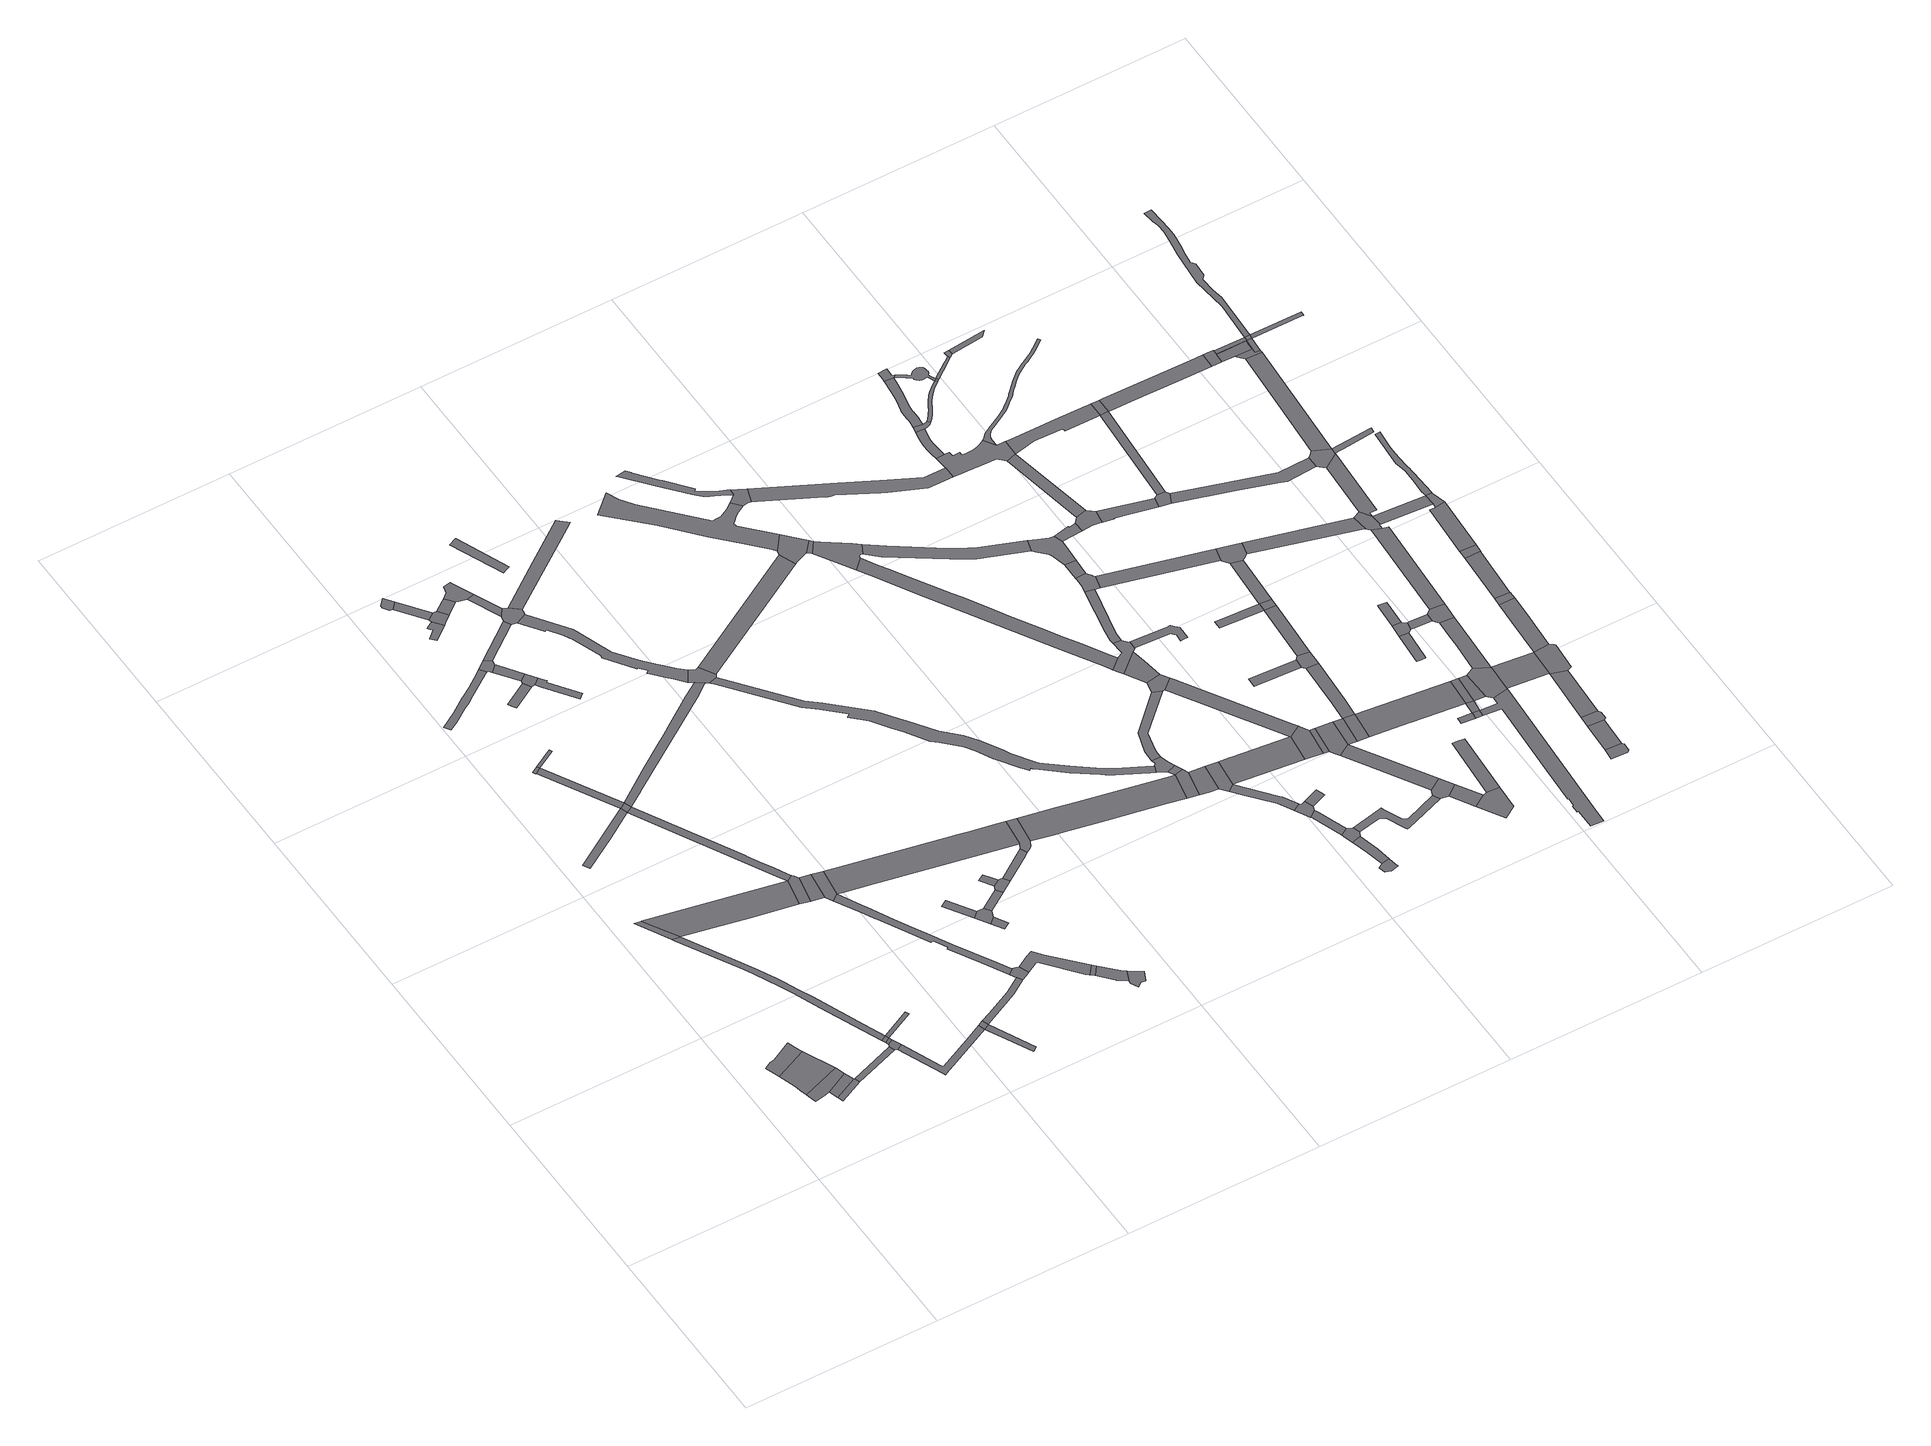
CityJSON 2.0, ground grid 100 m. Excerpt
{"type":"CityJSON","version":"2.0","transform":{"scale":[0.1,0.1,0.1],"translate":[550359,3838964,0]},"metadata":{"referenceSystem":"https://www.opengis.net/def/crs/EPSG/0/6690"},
"CityObjects":{
"road1":{"type":"Road","geometry":[{"type":"MultiSurface","lod":"1","boundaries":[[[0,1,2,3,4,5,6,7]]]}]},
"road2":{"type":"Road","attributes":{"RoadStructureAttribute.sectionType":"1"},"geometry":[{"type":"MultiSurface","lod":"1","boundaries":[[[8,9,10,11,12,13,14]]]}]},
"road3":{"type":"Road","geometry":[{"type":"MultiSurface","lod":"1","boundaries":[[[7,6,15,16,17,9,8]]]}]},
"road4":{"type":"Road","attributes":{"RoadStructureAttribute.sectionType":"1"},"geometry":[{"type":"MultiSurface","lod":"1","boundaries":[[[14,13,18,19]]]}]},
"road5":{"type":"Road","geometry":[{"type":"MultiSurface","lod":"1","boundaries":[[[19,18,20,21,22]]]}]},
"road6":{"type":"Road","geometry":[{"type":"MultiSurface","lod":"1","boundaries":[[[23,24,25,26]]]}]},
"road7":{"type":"Road","attributes":{"RoadStructureAttribute.sectionType":"1"},"geometry":[{"type":"MultiSurface","lod":"1","boundaries":[[[27,22,21,28]]]}]},
"road8":{"type":"Road","attributes":{"RoadStructureAttribute.sectionType":"1"},"geometry":[{"type":"MultiSurface","lod":"1","boundaries":[[[24,29,30,31,32,33,34,35,36,37,38,39,40,41,42,43,44,45,46,47,25]]]}]},
"road9":{"type":"Road","geometry":[{"type":"MultiSurface","lod":"1","boundaries":[[[38,37,48,49]]]}]},
"road10":{"type":"Road","geometry":[{"type":"MultiSurface","lod":"1","boundaries":[[[50,51,52,53,27,28,54,55,56]]]}]},
"road11":{"type":"Road","attributes":{"RoadStructureAttribute.sectionType":"1"},"geometry":[{"type":"MultiSurface","lod":"1","boundaries":[[[49,48,51,50]]]}]},
"road12":{"type":"Road","attributes":{"RoadStructureAttribute.sectionType":"1"},"geometry":[{"type":"MultiSurface","lod":"1","boundaries":[[[57,58,59,60,61,62]]]}]},
"road13":{"type":"Road","attributes":{"RoadStructureAttribute.sectionType":"1"},"geometry":[{"type":"MultiSurface","lod":"1","boundaries":[[[63,64,26,25,65,66,67,68,69,70]]]}]},
"road14":{"type":"Road","geometry":[{"type":"MultiSurface","lod":"1","boundaries":[[[71,72,73,38,49]]]}]},
"road15":{"type":"Road","attributes":{"RoadStructureAttribute.sectionType":"1"},"geometry":[{"type":"MultiSurface","lod":"1","boundaries":[[[74,75,76,56,55,77,78,79,80,81,82]]]}]},
"road16":{"type":"Road","geometry":[{"type":"MultiSurface","lod":"1","boundaries":[[[83,84,85,86,87]]]}]},
"road17":{"type":"Road","attributes":{"RoadStructureAttribute.sectionType":"1"},"geometry":[{"type":"MultiSurface","lod":"1","boundaries":[[[87,86,57,88]]]}]},
"road18":{"type":"Road","geometry":[{"type":"MultiSurface","lod":"1","boundaries":[[[89,90,83,87]]]}]},
"road19":{"type":"Road","geometry":[{"type":"MultiSurface","lod":"1","boundaries":[[[88,57,62,91]]]}]},
"road20":{"type":"Road","attributes":{"RoadStructureAttribute.sectionType":"1"},"geometry":[{"type":"MultiSurface","lod":"1","boundaries":[[[92,93,94,95,96,97,98,99,100,101,102,103,104,105,106]]]}]},
"road21":{"type":"Road","geometry":[{"type":"MultiSurface","lod":"1","boundaries":[[[107,82,81,108]]]}]},
"road22":{"type":"Road","attributes":{"RoadStructureAttribute.sectionType":"1"},"geometry":[{"type":"MultiSurface","lod":"1","boundaries":[[[109,110,111,112,113,114,115,91,62,116,70,117]]]}]},
"road23":{"type":"Road","attributes":{"RoadStructureAttribute.sectionType":"1"},"geometry":[{"type":"MultiSurface","lod":"1","boundaries":[[[108,81,118,119,120]]]}]},
"road24":{"type":"Road","geometry":[{"type":"MultiSurface","lod":"1","boundaries":[[[121,117,70,69,122,123]]]}]},
"road25":{"type":"Road","attributes":{"RoadStructureAttribute.sectionType":"1"},"geometry":[{"type":"MultiSurface","lod":"1","boundaries":[[[123,122,124,125]]]}]},
"road26":{"type":"Road","geometry":[{"type":"MultiSurface","lod":"1","boundaries":[[[126,127,128,129,130]]]}]},
"road27":{"type":"Road","attributes":{"RoadStructureAttribute.sectionType":"1"},"geometry":[{"type":"MultiSurface","lod":"1","boundaries":[[[131,132,133,134,135,136]]]}]},
"road28":{"type":"Road","geometry":[{"type":"MultiSurface","lod":"1","boundaries":[[[137,92,106,138,139,140,141,142,143]]]}]},
"road29":{"type":"Road","geometry":[{"type":"MultiSurface","lod":"1","boundaries":[[[144,145,146,147,148,149,150,151,152,153]]]}]},
"road30":{"type":"Road","geometry":[{"type":"MultiSurface","lod":"1","boundaries":[[[125,124,154,155,156,157]]]}]},
"road31":{"type":"Road","attributes":{"RoadStructureAttribute.sectionType":"1"},"geometry":[{"type":"MultiSurface","lod":"1","boundaries":[[[158,159,160,161,107,108,162,163]]]}]},
"road32":{"type":"Road","attributes":{"RoadStructureAttribute.sectionType":"1"},"geometry":[{"type":"MultiSurface","lod":"1","boundaries":[[[136,135,164,165]]]}]},
"road33":{"type":"Road","attributes":{"RoadStructureAttribute.sectionType":"1"},"geometry":[{"type":"MultiSurface","lod":"1","boundaries":[[[166,141,140,167,168]]]}]},
"road34":{"type":"Road","geometry":[{"type":"MultiSurface","lod":"1","boundaries":[[[168,167,126,130,169,170]]]}]},
"road35":{"type":"Road","geometry":[{"type":"MultiSurface","lod":"1","boundaries":[[[165,164,144,153,171,172,173]]]}]},
"road36":{"type":"Road","attributes":{"RoadStructureAttribute.sectionType":"1"},"geometry":[{"type":"MultiSurface","lod":"1","boundaries":[[[174,175,176,177,178,179,180,181,182,156,155,183,184,185,186,187,188,189,190,191,192,193,194]]]}]},
"road37":{"type":"Road","attributes":{"RoadStructureAttribute.sectionType":"1"},"geometry":[{"type":"MultiSurface","lod":"1","boundaries":[[[195,196,197,198,199,200,201,202,203,204,205,170,169]]]}]},
"road38":{"type":"Road","attributes":{"RoadStructureAttribute.sectionType":"1"},"geometry":[{"type":"MultiSurface","lod":"1","boundaries":[[[206,207,208,137,143,209]]]}]},
"road39":{"type":"Road","attributes":{"RoadStructureAttribute.sectionType":"1"},"geometry":[{"type":"MultiSurface","lod":"1","boundaries":[[[210,211,173,172,212]]]}]},
"road40":{"type":"Road","attributes":{"RoadStructureAttribute.sectionType":"1"},"geometry":[{"type":"MultiSurface","lod":"1","boundaries":[[[213,214,215,216,217,218,219,88,91,220,221,222,223,224]]]}]},
"road41":{"type":"Road","geometry":[{"type":"MultiSurface","lod":"1","boundaries":[[[225,226,194,193,227,158,163,228,229,230]]]}]},
"road42":{"type":"Road","geometry":[{"type":"MultiSurface","lod":"1","boundaries":[[[231,232,233,234,235,210,212,236,237,238]]]}]},
"road43":{"type":"Road","attributes":{"RoadStructureAttribute.sectionType":"1"},"geometry":[{"type":"MultiSurface","lod":"1","boundaries":[[[238,237,239,240,241]]]}]},
"road44":{"type":"Road","attributes":{"RoadStructureAttribute.sectionType":"1"},"geometry":[{"type":"MultiSurface","lod":"1","boundaries":[[[242,243,244,245,246]]]}]},
"road45":{"type":"Road","geometry":[{"type":"MultiSurface","lod":"1","boundaries":[[[241,240,206,209,247,248,249,250,251,252,253]]]}]},
"road46":{"type":"Road","attributes":{"RoadStructureAttribute.sectionType":"1"},"geometry":[{"type":"MultiSurface","lod":"1","boundaries":[[[254,255,256,230,229,257,258,259,260,261,262,263]]]}]},
"road47":{"type":"Road","geometry":[{"type":"MultiSurface","lod":"1","boundaries":[[[246,245,264,265,266,267,268]]]}]},
"road48":{"type":"Road","geometry":[{"type":"MultiSurface","lod":"1","boundaries":[[[269,270,271,265,264]]]}]},
"road49":{"type":"Road","attributes":{"RoadStructureAttribute.sectionType":"1"},"geometry":[{"type":"MultiSurface","lod":"1","boundaries":[[[272,273,274,275,276,277,278,157,156,279,280,281,282,283]]]}]},
"road50":{"type":"Road","geometry":[{"type":"MultiSurface","lod":"1","boundaries":[[[263,262,284,285]]]}]},
"road51":{"type":"Road","attributes":{"RoadStructureAttribute.sectionType":"1"},"geometry":[{"type":"MultiSurface","lod":"1","boundaries":[[[286,287,288,289,290,291,292,249,248,293,294,295,296,297,298,299,300,301,302,303,304,305,306,307,308,309,310]]]}]},
"road52":{"type":"Road","attributes":{"RoadStructureAttribute.sectionType":"1"},"geometry":[{"type":"MultiSurface","lod":"1","boundaries":[[[311,268,267,312]]]}]},
"road53":{"type":"Road","attributes":{"RoadStructureAttribute.sectionType":"1"},"geometry":[{"type":"MultiSurface","lod":"1","boundaries":[[[313,285,284,314,315,316,317,318,319]]]}]},
"road54":{"type":"Road","attributes":{"RoadStructureAttribute.sectionType":"1"},"geometry":[{"type":"MultiSurface","lod":"1","boundaries":[[[320,321,322,323,324]]]}]},
"road55":{"type":"Road","geometry":[{"type":"MultiSurface","lod":"1","boundaries":[[[325,326,327,328,329,330,331]]]}]},
"road56":{"type":"Road","geometry":[{"type":"MultiSurface","lod":"1","boundaries":[[[319,318,332,333,334,335,336]]]}]},
"road57":{"type":"Road","geometry":[{"type":"MultiSurface","lod":"1","boundaries":[[[337,331,330,338,311,312,339,340]]]}]},
"road58":{"type":"Road","geometry":[{"type":"MultiSurface","lod":"1","boundaries":[[[341,342,310,309,343,213,224,344,345,346,347]]]}]},
"road59":{"type":"Road","attributes":{"RoadStructureAttribute.sectionType":"1"},"geometry":[{"type":"MultiSurface","lod":"1","boundaries":[[[348,349,253,252,350,351]]]}]},
"road60":{"type":"Road","attributes":{"RoadStructureAttribute.sectionType":"1"},"geometry":[{"type":"MultiSurface","lod":"1","boundaries":[[[352,353,340,339,354,355]]]}]},
"road61":{"type":"Road","geometry":[{"type":"MultiSurface","lod":"1","boundaries":[[[283,282,352,355,356,357,358,359]]]}]},
"road62":{"type":"Road","attributes":{"RoadStructureAttribute.sectionType":"1"},"geometry":[{"type":"MultiSurface","lod":"1","boundaries":[[[360,347,346,361,362]]]}]},
"road63":{"type":"Road","attributes":{"RoadStructureAttribute.sectionType":"1"},"geometry":[{"type":"MultiSurface","lod":"1","boundaries":[[[363,364,365,366,367,368,369,370,371,372,373,374,375,376,377,378,379,380,381,382,383,384,345,344,385,386,387,388,389,390,391,392,393,394,395,396,397,398,399,400,401,402,403,404,405,406,407,408,409,410,411,412,413,414,415,416,417,418,419,420,421]]]}]},
"road64":{"type":"Road","attributes":{"RoadStructureAttribute.sectionType":"1"},"geometry":[{"type":"MultiSurface","lod":"1","boundaries":[[[422,423,424,425,359,358,426,427,428,429,430,431,432]]]}]},
"road65":{"type":"Road","geometry":[{"type":"MultiSurface","lod":"1","boundaries":[[[433,434,435,436,437,438,439,440,441,442,443,444,445,446,447,448,449,450,451,452,453,454,455,456,457,458,459,460]]]}]},
"road66":{"type":"Road","attributes":{"RoadStructureAttribute.sectionType":"1"},"geometry":[{"type":"MultiSurface","lod":"1","boundaries":[[[461,462,463,464,465,466,467,468,469,470,471,472,473,474,475,476,477,478,479,480,481,482,483,484,485,486]]]}]},
"road67":{"type":"Road","geometry":[{"type":"MultiSurface","lod":"1","boundaries":[[[487,449,448,360,362,488,489,490,491]]]}]},
"road68":{"type":"Road","attributes":{"RoadStructureAttribute.sectionType":"1"},"geometry":[{"type":"MultiSurface","lod":"1","boundaries":[[[491,490,492,493]]]}]},
"road69":{"type":"Road","geometry":[{"type":"MultiSurface","lod":"1","boundaries":[[[494,495,486,485,460,459,496,497,498,499,500,501,502]]]}]},
"road70":{"type":"Road","geometry":[{"type":"MultiSurface","lod":"1","boundaries":[[[503,504,432,431,505,506]]]}]},
"road71":{"type":"Road","attributes":{"RoadStructureAttribute.sectionType":"1"},"geometry":[{"type":"MultiSurface","lod":"1","boundaries":[[[507,508,421,420,509,510,511,512]]]}]},
"road72":{"type":"Road","geometry":[{"type":"MultiSurface","lod":"1","boundaries":[[[513,514,493,492,515,516,517,518,519,520,521,522]]]}]},
"road73":{"type":"Road","geometry":[{"type":"MultiSurface","lod":"1","boundaries":[[[523,510,509,432,504]]]}]},
"road74":{"type":"Road","attributes":{"RoadStructureAttribute.sectionType":"1"},"geometry":[{"type":"MultiSurface","lod":"1","boundaries":[[[506,505,524,525,526]]]}]},
"road75":{"type":"Road","geometry":[{"type":"MultiSurface","lod":"1","boundaries":[[[526,525,527,528,529,530,531]]]}]},
"road76":{"type":"Road","attributes":{"RoadStructureAttribute.sectionType":"1"},"geometry":[{"type":"MultiSurface","lod":"1","boundaries":[[[532,533,534,530,529,535,536,537,538]]]}]},
"road77":{"type":"Road","attributes":{"RoadStructureAttribute.sectionType":"1"},"geometry":[{"type":"MultiSurface","lod":"1","boundaries":[[[539,540,541,507,512,542,543,544,545,546]]]}]},
"road78":{"type":"Road","attributes":{"RoadStructureAttribute.sectionType":"1"},"geometry":[{"type":"MultiSurface","lod":"1","boundaries":[[[547,548,549,550,551,552,553,554,555,556,557,558,559,516,515,560,561,562,563,564,565,566]]]}]},
"road79":{"type":"Road","geometry":[{"type":"MultiSurface","lod":"1","boundaries":[[[567,568,569,570,571,572,573,574]]]}]},
"road80":{"type":"Road","geometry":[{"type":"MultiSurface","lod":"1","boundaries":[[[575,576,538,537,577,578,579]]]}]},
"road81":{"type":"Road","attributes":{"RoadStructureAttribute.sectionType":"1"},"geometry":[{"type":"MultiSurface","lod":"1","boundaries":[[[580,581,578,577,582,583,584]]]}]},
"road82":{"type":"Road","attributes":{"RoadStructureAttribute.sectionType":"1"},"geometry":[{"type":"MultiSurface","lod":"1","boundaries":[[[585,586,587,588,589,569,568]]]}]},
"road83":{"type":"Road","geometry":[{"type":"MultiSurface","lod":"1","boundaries":[[[590,584,583,591,587,586,592,593,594]]]}]},
"road84":{"type":"Road","geometry":[{"type":"MultiSurface","lod":"1","boundaries":[[[595,596,597,575,579]]]}]},
"road85":{"type":"Road","attributes":{"RoadStructureAttribute.sectionType":"1"},"geometry":[{"type":"MultiSurface","lod":"1","boundaries":[[[598,599,600,531,530,601,602,603,604,605]]]}]},
"road86":{"type":"Road","attributes":{"RoadStructureAttribute.sectionType":"1"},"geometry":[{"type":"MultiSurface","lod":"1","boundaries":[[[606,607,608,609,502,501,610,611,612,613,614,615,616,617,618,619,620]]]}]},
"road87":{"type":"Road","attributes":{"RoadStructureAttribute.sectionType":"1"},"geometry":[{"type":"MultiSurface","lod":"1","boundaries":[[[621,622,623,624,625,626,522,521,627,628,629,630,631]]]}]},
"road88":{"type":"Road","geometry":[{"type":"MultiSurface","lod":"1","boundaries":[[[632,633,634,539,546,635,636]]]}]},
"road89":{"type":"Road","geometry":[{"type":"MultiSurface","lod":"1","boundaries":[[[637,638,639,633,632]]]}]},
"road90":{"type":"Road","geometry":[{"type":"MultiSurface","lod":"1","boundaries":[[[640,641,642,566,565,643,639,638,644,645,646,647]]]}]},
"road91":{"type":"Road","attributes":{"RoadStructureAttribute.sectionType":"1"},"geometry":[{"type":"MultiSurface","lod":"1","boundaries":[[[648,649,650,636,635,651,652,605,653]]]}]},
"road92":{"type":"Road","attributes":{"RoadStructureAttribute.sectionType":"1"},"geometry":[{"type":"MultiSurface","lod":"1","boundaries":[[[654,655,656,657,658,659,660,594,593,661,662,663,664,665,666,667,668]]]}]},
"road93":{"type":"Road","attributes":{"RoadStructureAttribute.sectionType":"1"},"geometry":[{"type":"MultiSurface","lod":"1","boundaries":[[[669,670,671,640,647,672,673]]]}]},
"road94":{"type":"Road","geometry":[{"type":"MultiSurface","lod":"1","boundaries":[[[674,653,605,604,675,676]]]}]},
"road95":{"type":"Road","attributes":{"RoadStructureAttribute.sectionType":"1"},"geometry":[{"type":"MultiSurface","lod":"1","boundaries":[[[677,678,679,680,681,682,683,684,685,686,687,688,689,690,645,644]]]}]},
"road96":{"type":"Road","attributes":{"RoadStructureAttribute.sectionType":"1"},"geometry":[{"type":"MultiSurface","lod":"1","boundaries":[[[676,675,691,692]]]}]},
"road97":{"type":"Road","geometry":[{"type":"MultiSurface","lod":"1","boundaries":[[[693,694,695,669,673,696,697,698,699,700]]]}]},
"road98":{"type":"Road","geometry":[{"type":"MultiSurface","lod":"1","boundaries":[[[692,691,701,702,703,704]]]}]},
"road99":{"type":"Road","attributes":{"RoadStructureAttribute.sectionType":"1"},"geometry":[{"type":"MultiSurface","lod":"1","boundaries":[[[705,693,700,706]]]}]},
"road100":{"type":"Road","geometry":[{"type":"MultiSurface","lod":"1","boundaries":[[[707,708,709,631,630,710,711,712,713,705,706,714,715,716,717]]]}]},
"road101":{"type":"Road","attributes":{"RoadStructureAttribute.sectionType":"1"},"geometry":[{"type":"MultiSurface","lod":"1","boundaries":[[[718,703,702,719,720,721]]]}]},
"road102":{"type":"Road","attributes":{"RoadStructureAttribute.sectionType":"1"},"geometry":[{"type":"MultiSurface","lod":"1","boundaries":[[[722,704,703,723,724,725]]]}]},
"road103":{"type":"Road","geometry":[{"type":"MultiSurface","lod":"1","boundaries":[[[721,720,726,727,668,667,728,729,730,731]]]}]},
"road104":{"type":"Road","geometry":[{"type":"MultiSurface","lod":"1","boundaries":[[[725,724,732,733]]]}]},
"road105":{"type":"Road","attributes":{"RoadStructureAttribute.sectionType":"1"},"geometry":[{"type":"MultiSurface","lod":"1","boundaries":[[[734,735,736,737]]]}]},
"road106":{"type":"Road","attributes":{"RoadStructureAttribute.sectionType":"1"},"geometry":[{"type":"MultiSurface","lod":"1","boundaries":[[[738,739,740,741,742,743,744,745,746,747,748,749,750,751]]]}]},
"road107":{"type":"Road","attributes":{"RoadStructureAttribute.sectionType":"1"},"geometry":[{"type":"MultiSurface","lod":"1","boundaries":[[[731,730,752,753]]]}]},
"road108":{"type":"Road","attributes":{"RoadStructureAttribute.sectionType":"1"},"geometry":[{"type":"MultiSurface","lod":"1","boundaries":[[[754,755,717,716,756,757]]]}]},
"road109":{"type":"Road","geometry":[{"type":"MultiSurface","lod":"1","boundaries":[[[758,759,760,753,752,761,762,763,764]]]}]},
"road110":{"type":"Road","geometry":[{"type":"MultiSurface","lod":"1","boundaries":[[[765,738,751,766,767,768,769,770,771]]]}]},
"road111":{"type":"Road","attributes":{"RoadStructureAttribute.sectionType":"1"},"geometry":[{"type":"MultiSurface","lod":"1","boundaries":[[[772,773,774,725,733,775,776]]]}]},
"road112":{"type":"Road","geometry":[{"type":"MultiSurface","lod":"1","boundaries":[[[777,778,779,780,781,782,783,784,785,786,745,744,787,620,619,788,789,790,791,792,793,794,795,796,797,798]]]}]},
"road113":{"type":"Road","attributes":{"RoadStructureAttribute.sectionType":"1"},"geometry":[{"type":"MultiSurface","lod":"1","boundaries":[[[799,800,801,802,803,804,805,806,807,808,809,810,811,812,813,814,765,771,815,816,817,818,819,820,821,822,823,824,825,826,827,828]]]}]},
"road114":{"type":"Road","attributes":{"RoadStructureAttribute.sectionType":"1"},"geometry":[{"type":"MultiSurface","lod":"1","boundaries":[[[829,697,696,830,831]]]}]},
"road115":{"type":"Road","geometry":[{"type":"MultiSurface","lod":"1","boundaries":[[[832,833,757,756,834,835,836,837,838]]]}]},
"road116":{"type":"Road","geometry":[{"type":"MultiSurface","lod":"1","boundaries":[[[839,737,736,772,776,840]]]}]},
"road117":{"type":"Road","geometry":[{"type":"MultiSurface","lod":"1","boundaries":[[[841,842,843,844,845]]]}]},
"road118":{"type":"Road","attributes":{"RoadStructureAttribute.sectionType":"1"},"geometry":[{"type":"MultiSurface","lod":"1","boundaries":[[[846,847,795,794,833,832]]]}]},
"road119":{"type":"Road","attributes":{"RoadStructureAttribute.sectionType":"1"},"geometry":[{"type":"MultiSurface","lod":"1","boundaries":[[[848,849,850,851,758,764]]]}]},
"road120":{"type":"Road","geometry":[{"type":"MultiSurface","lod":"1","boundaries":[[[852,853,799,828,854,855,856]]]}]},
"road121":{"type":"Road","attributes":{"RoadStructureAttribute.sectionType":"1"},"geometry":[{"type":"MultiSurface","lod":"1","boundaries":[[[857,858,859,860,861,862,863,864,865,866,867,769,768,868,869,870,871,872,873,874,875,876,877,878]]]}]},
"road122":{"type":"Road","attributes":{"RoadStructureAttribute.sectionType":"1"},"geometry":[{"type":"MultiSurface","lod":"1","boundaries":[[[844,839,840,879,880]]]}]},
"road123":{"type":"Road","attributes":{"RoadStructureAttribute.sectionType":"1"},"geometry":[{"type":"MultiSurface","lod":"1","boundaries":[[[881,733,732,882,883,884,885]]]}]},
"road124":{"type":"Road","attributes":{"RoadStructureAttribute.sectionType":"1"},"geometry":[{"type":"MultiSurface","lod":"1","boundaries":[[[886,887,888,889,890,891,892,893,894,895,896,897,898,899,900,901,902,854,828,903,904,905,906,907,908,909,910,911,912,913,914,857,915]]]}]},
"road125":{"type":"Road","geometry":[{"type":"MultiSurface","lod":"1","boundaries":[[[845,844,880,916]]]}]},
"road126":{"type":"Road","attributes":{"RoadStructureAttribute.sectionType":"1"},"geometry":[{"type":"MultiSurface","lod":"1","boundaries":[[[838,837,917,918,919,920,921,922]]]}]},
"road127":{"type":"Road","geometry":[{"type":"MultiSurface","lod":"1","boundaries":[[[915,857,878,923]]]}]},
"road128":{"type":"Road","attributes":{"RoadStructureAttribute.sectionType":"1"},"geometry":[{"type":"MultiSurface","lod":"1","boundaries":[[[924,845,916,925]]]}]},
"road129":{"type":"Road","geometry":[{"type":"MultiSurface","lod":"1","boundaries":[[[926,927,928,929]]]}]},
"road130":{"type":"Road","attributes":{"RoadStructureAttribute.sectionType":"1"},"geometry":[{"type":"MultiSurface","lod":"1","boundaries":[[[930,931,932,915,923,933,934,935]]]}]},
"road131":{"type":"Road","attributes":{"RoadStructureAttribute.sectionType":"1"},"geometry":[{"type":"MultiSurface","lod":"1","boundaries":[[[936,937,938,939,940,941,942,943,944,945,946,947,948,949,950,951,952,953,954]]]}]},
"road132":{"type":"Road","geometry":[{"type":"MultiSurface","lod":"1","boundaries":[[[929,928,943,942]]]}]},
"road133":{"type":"Road","geometry":[{"type":"MultiSurface","lod":"1","boundaries":[[[831,830,955,956,924,925,957,958,959,960]]]}]},
"road134":{"type":"Road","geometry":[{"type":"MultiSurface","lod":"1","boundaries":[[[884,929,942,961]]]}]},
"road135":{"type":"Road","attributes":{"RoadStructureAttribute.sectionType":"1"},"geometry":[{"type":"MultiSurface","lod":"1","boundaries":[[[962,963,964,965,796,795,966,967,968,969,970,971,972,973,974]]]}]},
"road136":{"type":"Road","geometry":[{"type":"MultiSurface","lod":"1","boundaries":[[[975,922,921,976,977,978]]]}]},
"road137":{"type":"Road","geometry":[{"type":"MultiSurface","lod":"1","boundaries":[[[885,884,961,979]]]}]},
"road138":{"type":"Road","geometry":[{"type":"MultiSurface","lod":"1","boundaries":[[[980,981,930,935,982]]]}]},
"road139":{"type":"Road","attributes":{"RoadStructureAttribute.sectionType":"1"},"geometry":[{"type":"MultiSurface","lod":"1","boundaries":[[[983,984,985,986,987,988,989,990,991,992,993,994,995,996,997,998,999,1000,1001,1002,1003,1004,1005,1006,1007,1008,1009,1010,1011,1012,1013,1014,1015,1016,1017,1018,1019,1020,1021,1022,1023,1024,1025,1026,1027,1028,1029,1030,1031,1032,1033,1034,1035,1036,1037,1038,798,797]]]}]},
"road140":{"type":"Road","attributes":{"RoadStructureAttribute.sectionType":"1"},"geometry":[{"type":"MultiSurface","lod":"1","boundaries":[[[979,961,1039,1040]]]}]},
"road141":{"type":"Road","attributes":{"RoadStructureAttribute.sectionType":"1"},"geometry":[{"type":"MultiSurface","lod":"1","boundaries":[[[1041,1042,1043,1044,1045,1046,1047,1048]]]}]},
"road142":{"type":"Road","attributes":{"RoadStructureAttribute.sectionType":"1"},"geometry":[{"type":"MultiSurface","lod":"1","boundaries":[[[1049,973,975,978]]]}]},
"road143":{"type":"Road","geometry":[{"type":"MultiSurface","lod":"1","boundaries":[[[1050,1041,1048,1051,1052,1053]]]}]},
"road144":{"type":"Road","geometry":[{"type":"MultiSurface","lod":"1","boundaries":[[[1054,1055,980,982]]]}]},
"road145":{"type":"Road","geometry":[{"type":"MultiSurface","lod":"1","boundaries":[[[1056,1057,1040,1039,940,939,1058,1059,1060]]]}]},
"road146":{"type":"Road","geometry":[{"type":"MultiSurface","lod":"1","boundaries":[[[1061,1062,1063,1064,1050,1053]]]}]},
"road147":{"type":"Road","attributes":{"RoadStructureAttribute.sectionType":"1"},"geometry":[{"type":"MultiSurface","lod":"1","boundaries":[[[1065,1052,1051,1066,1067,1068]]]}]},
"road148":{"type":"Road","geometry":[{"type":"MultiSurface","lod":"1","boundaries":[[[1069,1070,1071,1072,1073,1074]]]}]},
"road149":{"type":"Road","geometry":[{"type":"MultiSurface","lod":"1","boundaries":[[[1075,974,973,1049,1076]]]}]},
"road150":{"type":"Road","attributes":{"RoadStructureAttribute.sectionType":"1"},"geometry":[{"type":"MultiSurface","lod":"1","boundaries":[[[1077,1078,1079,1080,1056,1060,1081,1082,1083,1084]]]}]},
"road151":{"type":"Road","attributes":{"RoadStructureAttribute.sectionType":"1"},"geometry":[{"type":"MultiSurface","lod":"1","boundaries":[[[960,959,1085,1086,1087,1088]]]}]},
"road152":{"type":"Road","attributes":{"RoadStructureAttribute.sectionType":"1"},"geometry":[{"type":"MultiSurface","lod":"1","boundaries":[[[1089,1069,1074,1090,1091]]]}]},
"road153":{"type":"Road","attributes":{"RoadStructureAttribute.sectionType":"7"},"geometry":[{"type":"MultiSurface","lod":"1","boundaries":[[[1092,1059,1058,1093,1094,1095]]]}]},
"road154":{"type":"Road","geometry":[{"type":"MultiSurface","lod":"1","boundaries":[[[1096,1089,1091,1097,1098,1099]]]}]},
"road155":{"type":"Road","geometry":[{"type":"MultiSurface","lod":"1","boundaries":[[[1100,1101,1102,1068,1067,1103,1104,1077,1084,1105]]]}]},
"road156":{"type":"Road","attributes":{"RoadStructureAttribute.sectionType":"1"},"geometry":[{"type":"MultiSurface","lod":"1","boundaries":[[[1106,1107,977,976,1108,1109,1110,1111,1112]]]}]},
"road157":{"type":"Road","attributes":{"RoadStructureAttribute.sectionType":"1"},"geometry":[{"type":"MultiSurface","lod":"1","boundaries":[[[1094,1113,1096,1099,1114]]]}]},
"road158":{"type":"Road","attributes":{"RoadStructureAttribute.sectionType":"1"},"geometry":[{"type":"MultiSurface","lod":"1","boundaries":[[[1115,1100,1105,1116,1117]]]}]},
"road159":{"type":"Road","geometry":[{"type":"MultiSurface","lod":"1","boundaries":[[[1118,1119,1120,1095,1094,1114,1121,1122,1123]]]}]},
"road160":{"type":"Road","attributes":{"RoadStructureAttribute.sectionType":"1"},"geometry":[{"type":"MultiSurface","lod":"1","boundaries":[[[1124,1125,1076,1049,1126,1127,1128,1129,1130,1131]]]}]},
"road161":{"type":"Road","attributes":{"RoadStructureAttribute.sectionType":"1"},"geometry":[{"type":"MultiSurface","lod":"1","boundaries":[[[1132,1133,1134,1135,1095,1120,1136,1137,1138,1139]]]}]},
"road162":{"type":"Road","geometry":[{"type":"MultiSurface","lod":"1","boundaries":[[[1140,1141,1088,1087,1142,1115,1117,1143,1144,1145]]]}]},
"road163":{"type":"Road","geometry":[{"type":"MultiSurface","lod":"1","boundaries":[[[1146,1132,1139,1147,1148]]]}]},
"road164":{"type":"Road","attributes":{"RoadStructureAttribute.sectionType":"1"},"geometry":[{"type":"MultiSurface","lod":"1","boundaries":[[[1149,1150,1151,1152,1153,1154,1155,1140,1145]]]}]},
"road165":{"type":"Road","attributes":{"RoadStructureAttribute.sectionType":"1"},"geometry":[{"type":"MultiSurface","lod":"1","boundaries":[[[1156,1146,1148,1157,1158,1159]]]}]},
"road166":{"type":"Road","attributes":{"RoadStructureAttribute.sectionType":"7"},"geometry":[{"type":"MultiSurface","lod":"1","boundaries":[[[1160,1161,1162,1145,1144,1163,1164,1165]]]}]},
"road167":{"type":"Road","geometry":[{"type":"MultiSurface","lod":"1","boundaries":[[[1166,1167,1112,1111,1155,1154,1168,1169]]]}]},
"road168":{"type":"Road","geometry":[{"type":"MultiSurface","lod":"1","boundaries":[[[1170,1156,1159,1171,1172]]]}]},
"road169":{"type":"Road","attributes":{"RoadStructureAttribute.sectionType":"1"},"geometry":[{"type":"MultiSurface","lod":"1","boundaries":[[[1173,1174,1175,1170,1172]]]}]},
"road170":{"type":"Road","geometry":[{"type":"MultiSurface","lod":"1","boundaries":[[[1176,1177,1131,1130,1178,1179,1180,1181,1182]]]}]},
"road171":{"type":"Road","attributes":{"RoadStructureAttribute.sectionType":"1"},"geometry":[{"type":"MultiSurface","lod":"1","boundaries":[[[1183,1184,1166,1169,1185,1186]]]}]},
"road172":{"type":"Road","geometry":[{"type":"MultiSurface","lod":"1","boundaries":[[[1187,1165,1164,1188,1174,1173,1189,1190]]]}]},
"road173":{"type":"Road","attributes":{"RoadStructureAttribute.sectionType":"7"},"geometry":[{"type":"MultiSurface","lod":"1","boundaries":[[[1191,1169,1168,1192,1193]]]}]},
"road174":{"type":"Road","attributes":{"RoadStructureAttribute.sectionType":"1"},"geometry":[{"type":"MultiSurface","lod":"1","boundaries":[[[1194,1195,1196,1197,1198,1199,1190,1189,1200,1201,1202,1203,1204,1205,1206,1207,1208]]]}]},
"road175":{"type":"Road","attributes":{"RoadStructureAttribute.sectionType":"1"},"geometry":[{"type":"MultiSurface","lod":"1","boundaries":[[[1209,1210,1211,1212,1213,1214,1215,1179,1178,1216,1217]]]}]},
"road176":{"type":"Road","attributes":{"RoadStructureAttribute.sectionType":"7"},"geometry":[{"type":"MultiSurface","lod":"1","boundaries":[[[1182,1181,1218,1219]]]}]},
"road177":{"type":"Road","geometry":[{"type":"MultiSurface","lod":"1","boundaries":[[[1216,1220,1183,1186,1221,1222,1223,1217]]]}]},
"road178":{"type":"Road","attributes":{"RoadStructureAttribute.sectionType":"1"},"geometry":[{"type":"MultiSurface","lod":"1","boundaries":[[[1218,1222,1221,1224]]]}]},
"road179":{"type":"Road","geometry":[{"type":"MultiSurface","lod":"1","boundaries":[[[1219,1218,1224,1225]]]}]},
"road180":{"type":"Road","attributes":{"RoadStructureAttribute.sectionType":"1"},"geometry":[{"type":"MultiSurface","lod":"1","boundaries":[[[1226,1227,1228,1229,1230,1231,1232,1233,1234,1235,1236,1237,1238,1239,1240,1241,1242,1243,1244,1245,1246,1219,1225]]]}]},
"road181":{"type":"Road","attributes":{"RoadStructureAttribute.sectionType":"7"},"geometry":[{"type":"MultiSurface","lod":"1","boundaries":[[[1225,1224,1247,1248,1249]]]}]}
},
"vertices":[
[336,712,0],[314,773,0],[209,718,0],[186,714,0],[150,696,0],[172,635,0],[176,623,0],[341,696,0],
[416,533,0],[221,463,0],[224,450,0],[234,408,0],[293,419,0],[316,426,0],[433,486,0],
[190,579,0],[204,533,0],[211,502,0],
[331,378,0],[451,435,0],
[341,347,0],[463,405,0],[454,432,0],
[111,1748,0],[202,1578,0],[244,1569,0],[144,1741,0],
[686,515,0],[698,488,0],
[210,1562,0],[371,1269,0],[404,1207,0],[434,1143,0],[460,1088,0],[493,1013,0],[549,879,0],[620,705,0],[678,566,0],[705,583,0],[661,690,0],[554,954,0],[523,1026,0],[492,1096,0],[472,1140,0],[464,1155,0],[434,1218,0],[400,1282,0],[242,1569,0],
[686,547,0],[713,563,0],
[720,546,0],[693,530,0],[690,525,0],[689,522,0],[706,485,0],[711,483,0],[739,500,0],
[423,2367,0],[390,2347,0],[99,2164,0],[119,2132,0],[291,2238,0],[436,2331,0],
[607,1650,0],[148,1741,0],[248,1568,0],[428,1532,0],[578,1502,0],[741,1470,0],[798,1459,0],[826,1606,0],
[867,639,0],[863,649,0],[858,659,0],
[998,371,0],[830,288,0],[821,303,0],[747,398,0],[806,253,0],[811,241,0],[819,245,0],[1104,384,0],[1093,417,0],
[238,2777,0],[203,2758,0],[212,2744,0],[214,2745,0],[245,2765,0],
[454,2388,0],
[345,2821,0],[338,2834,0],
[467,2351,0],
[325,3413,0],[280,3379,0],[233,3343,0],[176,3307,0],[173,3305,0],[93,3248,0],[10,3196,0],[29,3167,0],[75,3194,0],[148,3242,0],[183,3264,0],[188,3268,0],[201,3277,0],[251,3314,0],[349,3382,0],
[1121,431,0],[1132,400,0],
[848,1643,0],[814,1709,0],[786,1760,0],[747,1834,0],[749,1835,0],[745,1842,0],[728,1872,0],[800,1656,0],[859,1626,0],
[1145,305,0],[1219,156,0],[1244,174,0],
[866,1616,0],[850,1448,0],[879,1595,0],
[915,1435,0],[935,1584,0],
[448,3240,0],[325,3165,0],[336,3146,0],[348,3127,0],[471,3201,0],
[187,4002,0],[156,3968,0],[155,3956,0],[176,3923,0],[191,3922,0],[222,3956,0],
[373,3450,0],[350,3382,0],[360,3378,0],[368,3368,0],[401,3399,0],[404,3422,0],[404,3424,0],
[297,3767,0],[289,3762,0],[270,3751,0],[268,3749,0],[260,3745,0],[270,3733,0],[278,3722,0],[237,3684,0],[262,3660,0],[336,3720,0],
[927,1413,0],[936,1398,0],[972,1424,0],[992,1572,0],
[1389,574,0],[1305,521,0],[1261,498,0],[1171,455,0],[1323,494,0],[1405,548,0],
[294,3785,0],[330,3812,0],
[405,3395,0],[450,3255,0],[486,3282,0],
[489,3202,0],[523,3231,0],
[344,3727,0],[387,3762,0],[350,3808,0],
[1361,699,0],[1250,896,0],[1187,1011,0],[1144,1092,0],[1141,1097,0],[1107,1161,0],[1081,1211,0],[1041,1289,0],[1040,1291,0],[1005,1272,0],[1039,1211,0],[1046,1197,0],[1106,1085,0],[1176,953,0],[1185,958,0],[1200,935,0],[1224,890,0],[1216,883,0],[1302,730,0],[1370,608,0],[1399,631,0],
[494,3195,0],[506,3178,0],[509,3173,0],[616,3025,0],[630,3036,0],[644,3047,0],[543,3188,0],[544,3190,0],[550,3194,0],[548,3197,0],[545,3200,0],
[572,3602,0],[570,3600,0],[494,3542,0],[592,3568,0],
[416,3858,0],[403,3848,0],[452,3814,0],
[1102,2841,0],[1025,2790,0],[881,2689,0],[819,2646,0],[770,2611,0],[643,2522,0],[539,2448,0],[553,2410,0],[562,2416,0],[1077,2766,0],[1134,2810,0],[1141,2816,0],
[1418,627,0],[1401,631,0],[1384,583,0],[1430,562,0],[1450,573,0],[1432,624,0],
[494,3924,0],[493,3926,0],[453,3918,0],[445,3881,0],[428,3867,0],[466,3810,0],[503,3801,0],[545,3810,0],
[507,3793,0],[578,3633,0],[606,3672,0],
[1364,1137,0],[1347,1127,0],[1330,1116,0],[1417,979,0],[1448,1008,0],
[594,3567,0],[620,3562,0],[675,3589,0],[676,3597,0],[678,3606,0],[680,3619,0],[633,3660,0],
[1563,627,0],[1526,675,0],[1494,661,0],[1506,603,0],[1514,604,0],[1517,603,0],[1524,595,0],[1661,430,0],[1675,418,0],[1711,467,0],
[1460,911,0],[1491,941,0],[1503,972,0],[1504,974,0],[1482,1006,0],
[1497,853,0],[1514,863,0],[1531,874,0],
[1798,1411,0],[1666,1437,0],[1612,1448,0],[1562,1458,0],[1017,1567,0],[1016,1567,0],[1008,1569,0],[994,1419,0],[1144,1389,0],[1637,1290,0],[1822,1253,0],[1842,1402,0],
[1692,402,0],[1727,450,0],
[1078,2957,0],[1058,2979,0],[998,3044,0],[960,3088,0],[883,3194,0],[822,3367,0],[810,3398,0],[699,3453,0],[708,3458,0],[755,3389,0],[772,3359,0],[773,3358,0],[775,3355,0],[832,3199,0],[829,3183,0],[928,3046,0],[933,3049,0],[966,3013,0],[953,3002,0],[951,3000,0],[955,2996,0],[1010,2935,0],[1034,2908,0],[1077,2858,0],[1116,2922,0],
[1585,1074,0],[1606,1043,0],
[1803,368,0],[1756,330,0],[1759,326,0],[1795,303,0],[1799,300,0],[1803,298,0],[1828,352,0],
[726,3851,0],[745,3860,0],[767,3869,0],[654,4139,0],[612,4121,0],
[1607,1150,0],[1586,1181,0],[1569,1171,0],[1551,1161,0],[1559,1150,0],[1594,1096,0],[1627,1119,0],
[1803,278,0],[1823,242,0],[1843,259,0],[1866,256,0],[1892,309,0],
[1647,1117,0],[1586,1076,0],[1670,1086,0],[1649,1117,0],
[1146,2904,0],[1137,2910,0],[1086,2852,0],[1157,2805,0],[1200,2817,0],[1209,2833,0],[1163,2910,0],
[1089,3999,0],[869,3836,0],[1128,3947,0],[1138,3954,0],
[1808,1226,0],[1783,1209,0],[1805,1177,0],[1825,1191,0],
[1837,1199,0],[1856,1212,0],[1872,1243,0],[1892,1392,0],
[1828,3299,0],[1211,2834,0],[1861,3215,0],
[2423,1420,0],[2413,1426,0],[2399,1433,0],[2388,1441,0],[2383,1444,0],[2376,1449,0],[2257,1537,0],[2168,1612,0],[2152,1626,0],[2145,1631,0],[2075,1741,0],[2058,1773,0],[1999,1880,0],[1953,1941,0],[1872,2025,0],[1780,2156,0],[1779,2157,0],[1698,2271,0],[1694,2275,0],[1693,2276,0],[1522,2440,0],[1458,2493,0],[1162,2798,0],[1171,2788,0],[1238,2704,0],[1428,2463,0],[1493,2411,0],[1589,2319,0],[1572,2303,0],[1625,2256,0],[1644,2236,0],[1701,2151,0],[1740,2098,0],[1810,1989,0],[1840,1961,0],[1919,1881,0],[1951,1835,0],[1994,1750,0],[1999,1743,0],[2067,1641,0],[2089,1613,0],[2093,1608,0],[2099,1613,0],[2105,1617,0],[2111,1608,0],[2118,1602,0],[2135,1588,0],[2163,1564,0],[2224,1513,0],[2233,1506,0],[2240,1500,0],[2352,1418,0],[2368,1406,0],[2376,1400,0],[2389,1393,0],[2405,1385,0],[2542,1314,0],[2566,1301,0],[2580,1340,0],
[2609,1248,0],[2175,1335,0],[2120,1346,0],[2076,1355,0],[1983,1220,0],[2047,1208,0],[2066,1204,0],[2227,1172,0],[2510,1116,0],[2601,1097,0],[2631,1244,0],
[1772,3654,0],[1726,3632,0],[1723,3632,0],[1701,3630,0],[1683,3629,0],[1440,3895,0],[1405,3946,0],[1396,3959,0],[1370,4015,0],[1367,4022,0],[1266,3928,0],[1459,3734,0],[1615,3558,0],[1731,3435,0],[1818,3343,0],[1833,3325,0],[1891,3404,0],[1757,3549,0],[1754,3555,0],[1753,3559,0],[1754,3565,0],[1755,3567,0],[1757,3570,0],[1759,3572,0],[1786,3599,0],[1807,3612,0],[1846,3633,0],[1807,3680,0],
[1836,3754,0],[1805,3767,0],[1758,3790,0],[1725,3812,0],[1709,3826,0],[1716,3832,0],[1717,3833,0],[1713,3839,0],[1619,3955,0],[1608,3967,0],[1528,4066,0],[1527,4067,0],[1509,4089,0],[1458,4083,0],[1467,4072,0],[1577,3942,0],[1688,3812,0],[1705,3795,0],[1725,3777,0],[1748,3762,0],[1766,3753,0],[1794,3740,0],[1833,3720,0],[1837,3718,0],[1844,3714,0],[1848,3747,0],
[1961,3329,0],[1873,3221,0],[1928,3244,0],[1935,3247,0],[1984,3304,0],
[1957,3228,0],[1998,3289,0],
[1878,3730,0],[1869,3735,0],[1854,3636,0],[1863,3638,0],[1868,3639,0],[1880,3639,0],[1886,3638,0],[1890,3637,0],[1915,3712,0],
[2686,1231,0],[2676,1254,0],[2658,1085,0],[2687,1227,0],
[2586,1371,0],[2593,1348,0],[2612,1276,0],[2658,1294,0],[2647,1328,0],[2632,1370,0],
[2138,3187,0],[2021,3272,0],[2072,3042,0],[2125,3094,0],[2125,3101,0],[2127,3106,0],[2132,3109,0],[2138,3111,0],[2147,3109,0],[2173,3161,0],
[2661,1289,0],
[2702,1076,0],[2752,1071,0],[2769,1218,0],
[2753,1070,0],[2772,1047,0],[2784,1033,0],[2819,1062,0],[2836,1210,0],
[3004,811,0],[2966,882,0],[2957,891,0],[2823,985,0],[2928,858,0],[2969,784,0],[3007,805,0],
[2803,1723,0],[2623,1546,0],[2590,1437,0],[2633,1400,0],[2634,1419,0],[2658,1520,0],[2842,1698,0],[2849,1705,0],
[2774,1997,0],[2773,1997,0],[2753,2030,0],[2692,2133,0],[2647,2210,0],[2596,2297,0],[2504,2450,0],[2452,2540,0],[2384,2656,0],[2359,2697,0],[2248,2884,0],[2195,2972,0],[2170,3014,0],[2109,2978,0],[2223,2783,0],[2582,2175,0],[2657,2051,0],[2711,1960,0],[2728,1930,0],[2784,1979,0],
[3183,272,0],[3176,313,0],[3134,306,0],[3109,291,0],[3118,257,0],[3121,256,0],[3147,246,0],[3187,256,0],
[3038,806,0],[3017,798,0],[3010,710,0],[3046,738,0],[3055,761,0],
[3056,717,0],[3049,732,0],[3015,701,0],[3071,547,0],[3110,571,0],
[3163,390,0],[3137,496,0],[3090,484,0],[3113,399,0],[3133,310,0],
[3134,556,0],[3076,531,0],[3148,519,0],[3149,521,0],[3138,557,0],
[3135,792,0],[3126,814,0],[3117,837,0],
[3185,1170,0],[2897,1203,0],[2895,1204,0],[2843,1059,0],[2859,1057,0],[2880,1054,0],[3171,1020,0],[3189,1170,0],
[2622,3358,0],[2445,3446,0],[2277,3530,0],[2218,3560,0],[1914,3626,0],[2185,3488,0],[2196,3483,0],[2207,3480,0],[2227,3476,0],[2408,3381,0],[2435,3366,0],[2604,3295,0],[2646,3294,0],[2732,3292,0],[2733,3356,0],
[2798,2800,0],[2590,2877,0],[2565,2892,0],[2564,2893,0],[2489,2938,0],[2262,3096,0],[2208,3048,0],[2463,2879,0],[2563,2816,0],[2794,2730,0],[2812,2794,0],
[2891,1797,0],[2816,1781,0],[2806,1735,0],[2861,1705,0],[2916,1755,0],
[2874,1902,0],[2862,1973,0],[2757,1882,0],
[2812,2063,0],[2815,2012,0],[2815,1994,0],[2746,1900,0],[2877,1988,0],[2879,2033,0],[2876,2033,0],[2852,2062,0],
[3237,1233,0],[2935,1725,0],[2932,1730,0],[2872,1686,0],[3152,1232,0],[3252,1207,0],
[3378,476,0],[3376,477,0],[3354,487,0],[3351,488,0],[3311,581,0],[3307,592,0],[3272,585,0],[3261,542,0],[3291,530,0],[3292,530,0],[3338,430,0],[3341,423,0],[3350,426,0],[3558,501,0],[3541,536,0],
[2868,2395,0],[2817,2141,0],[2811,2087,0],[2856,2113,0],[2914,2385,0],
[3263,1189,0],[3261,1009,0],[3279,1160,0],
[2880,1991,0],[3056,1982,0],[3059,1982,0],[3072,1967,0],[3079,1959,0],[3077,1920,0],[3095,1921,0],[3113,1921,0],[3115,1968,0],[3116,1991,0],[3098,2008,0],[3085,2022,0],[3071,2023,0],[3059,2023,0],
[3290,1005,0],[3306,1157,0],
[2877,2486,0],[2877,2457,0],[2874,2422,0],[2938,2379,0],[2956,2450,0],[2952,2454,0],[2947,2462,0],[2930,2486,0],
[3306,978,0],[3318,960,0],[3380,998,0],[3396,1148,0],
[2877,2582,0],[2935,2577,0],
[2907,2754,0],[2840,2782,0],[2836,2784,0],[2817,2706,0],[2852,2670,0],[2860,2651,0],[2861,2647,0],[2940,2652,0],[2942,2690,0],[2943,2707,0],[2928,2750,0],
[3500,803,0],[3380,858,0],[3554,569,0],[3619,610,0],
[3433,1144,0],[3384,997,0],[3427,992,0],[3444,1142,0],
[3553,568,0],[3541,537,0],[3562,503,0],[3597,496,0],[3600,496,0],[3661,543,0],
[3486,986,0],[3503,1136,0],
[3213,1564,0],[3210,1514,0],[3450,1502,0],[3453,1552,0],
[2732,3607,0],[2727,3582,0],[2722,3550,0],[2720,3520,0],[2721,3487,0],[2723,3455,0],[2727,3427,0],[2771,3428,0],[2768,3460,0],[2766,3485,0],[2763,3515,0],[2765,3543,0],[2770,3573,0],[2777,3605,0],
[3670,381,0],[3735,421,0],
[3014,2763,0],[3012,2770,0],[3051,2714,0],[3048,2770,0],
[3756,426,0],[3749,424,0],[3737,421,0],[3729,284,0],[3749,251,0],[3814,290,0],[3822,422,0],
[2739,3640,0],[2792,3608,0],[2809,3616,0],[2822,3626,0],[2807,3638,0],[2794,3633,0],[2784,3633,0],
[3465,1486,0],[3451,1244,0],[3451,1235,0],[3512,1236,0],[3527,1482,0],
[2941,3399,0],[2924,3392,0],[2906,3387,0],[2889,3384,0],[2874,3384,0],[2857,3384,0],[2836,3386,0],[2835,3402,0],[2797,3402,0],[2796,3428,0],[2730,3397,0],[2771,3291,0],[2788,3290,0],[2789,3290,0],[2856,3288,0],[2858,3287,0],[2955,3284,0],[2987,3248,0],[3041,3265,0],[3042,3352,0],[2997,3352,0],[2961,3412,0],
[2775,3944,0],[2774,3930,0],[2774,3929,0],[2771,3903,0],[2767,3863,0],[2762,3830,0],[2756,3802,0],[2748,3772,0],[2746,3760,0],[2745,3757,0],[2743,3737,0],[2743,3722,0],[2743,3702,0],[2744,3682,0],[2742,3662,0],[2741,3657,0],[2786,3655,0],[2789,3680,0],[2788,3705,0],[2788,3718,0],[2788,3723,0],[2788,3735,0],[2790,3753,0],[2793,3765,0],[2795,3777,0],[2798,3790,0],[2805,3823,0],[2809,3853,0],[2816,3898,0],[2821,3941,0],
[3481,2315,0],[3482,2239,0],[3500,2310,0],
[3130,2811,0],[3073,2796,0],[3112,2719,0],[3114,2719,0],[3142,2714,0],[3155,2711,0],[3164,2781,0],
[3470,1568,0],[3531,1562,0],
[3266,1938,0],[3265,1917,0],[3264,1895,0],[3489,1882,0],[3491,1925,0],
[3120,2862,0],[3120,2863,0],
[3841,752,0],[3810,756,0],[3780,759,0],[3780,758,0],
[2778,4000,0],[2776,3960,0],[2833,3952,0],[2821,3958,0],[2823,4001,0],
[2967,3830,0],[2930,3799,0],[2913,3784,0],[2900,3769,0],[2895,3764,0],[2880,3744,0],[2871,3729,0],[2861,3711,0],[2851,3693,0],[2836,3671,0],[2819,3648,0],[2836,3641,0],[2851,3661,0],[2864,3681,0],[2873,3699,0],[2883,3719,0],[2891,3731,0],[2905,3751,0],[2914,3761,0],[2925,3774,0],[2940,3789,0],[2977,3820,0],
[3538,1671,0],[3550,1879,0],
[3503,1135,0],[3687,963,0],[3688,963,0],[3959,932,0],[3970,1082,0],
[2969,3855,0],[2962,3874,0],[2967,3880,0],[2971,3892,0],[2971,3905,0],[2969,3917,0],[2964,3927,0],[2951,3934,0],[2939,3937,0],[2924,3934,0],[2914,3929,0],[2904,3921,0],[2897,3912,0],[2879,3924,0],[2864,3933,0],[2848,3943,0],[2836,3951,0],[2836,3933,0],[2854,3923,0],[2869,3911,0],[2891,3896,0],[2894,3894,0],[2894,3884,0],[2899,3876,0],[2912,3866,0],[2924,3864,0],[2939,3864,0],[2952,3867,0],[2959,3852,0],[2979,3840,0],
[3552,1921,0],
[3210,2702,0],[3211,2705,0],[3296,2686,0],[3297,2686,0],[3417,2659,0],[3429,2711,0],
[2986,3827,0],
[3508,2201,0],[3568,2187,0],
[3881,874,0],[3877,839,0],[3948,833,0],[3951,868,0],
[3094,3923,0],[3068,3904,0],[3059,3898,0],[3071,3890,0],[3080,3897,0],[3101,3913,0],
[4111,67,0],[4155,788,0],[4161,902,0],[4161,911,0],[4081,895,0],[4079,856,0],[3989,863,0],[3986,829,0],[4077,821,0],[4077,808,0],[4053,400,0],[4042,204,0],[4046,203,0],[4045,156,0],[4038,154,0],[4037,113,0],[4044,116,0],[4044,11,0],[4108,6,0],
[3485,2235,0],[3499,2214,0],[3578,2195,0],[3595,2207,0],[3600,2211,0],[3618,2279,0],
[3996,928,0],
[3470,3345,0],[3461,3346,0],[3302,3348,0],[3071,3351,0],[3051,3267,0],[3072,3271,0],[3153,3288,0],[3301,3284,0],[3303,3268,0],[3467,3265,0],[3482,3265,0],[3485,3265,0],[3486,3345,0],
[3449,2724,0],[3475,2646,0],[3501,2701,0],[3489,2719,0],
[4008,1078,0],
[3116,3953,0],[3093,3951,0],[3119,3926,0],
[2996,3392,0],[3002,3414,0],[3009,3425,0],[3016,3433,0],[3026,3443,0],[3043,3453,0],[3063,3463,0],[3091,3478,0],[3113,3491,0],[3135,3504,0],[3155,3519,0],[3172,3534,0],[3187,3547,0],[3210,3567,0],[3219,3577,0],[3233,3592,0],[3252,3612,0],[3274,3635,0],[3294,3653,0],[3319,3673,0],[3341,3688,0],[3358,3698,0],[3363,3701,0],[3383,3711,0],[3389,3715,0],[3406,3724,0],[3425,3737,0],[3453,3754,0],[3498,3792,0],[3490,3802,0],[3443,3767,0],[3418,3749,0],[3395,3736,0],[3373,3724,0],[3353,3713,0],[3344,3708,0],[3328,3698,0],[3308,3685,0],[3284,3665,0],[3261,3645,0],[3239,3622,0],[3219,3600,0],[3205,3585,0],[3199,3579,0],[3177,3559,0],[3162,3547,0],[3145,3531,0],[3128,3519,0],[3103,3503,0],[3080,3491,0],[3053,3475,0],[3033,3465,0],[3016,3455,0],[3001,3445,0],[2988,3437,0],[2974,3422,0],
[4055,921,0],[4050,1073,0],
[3918,1432,0],[3907,1287,0],[3906,1277,0],[3905,1262,0],[3927,1260,0],[3950,1258,0],[3951,1275,0],[3965,1428,0],
[3528,3266,0],
[3924,1502,0],[3984,1439,0],[3990,1482,0],[3969,1498,0],
[3286,3943,0],[3316,3973,0],
[4095,1095,0],[4093,1094,0],[4161,914,0],[4169,1058,0],[4168,1058,0],
[3980,1636,0],[3957,1638,0],[3935,1640,0],[3934,1635,0],
[4000,1483,0],[3997,1439,0],[4091,1433,0],[4093,1478,0],
[4338,367,0],[4334,308,0],[4417,303,0],[4427,312,0],[4429,353,0],[4421,362,0],
[3502,3345,0],[3529,3345,0],
[4115,1407,0],[4110,1318,0],[4108,1267,0],[4106,1241,0],[4168,1059,0],[4169,1074,0],[4179,1242,0],[4188,1401,0],
[4115,2067,0],[4126,2064,0],[4131,2062,0],[4120,2146,0],
[4348,529,0],[4429,486,0],[4431,523,0],
[4172,1057,0],[4369,891,0],[4369,888,0],[4378,1035,0],
[4351,589,0],[4442,530,0],[4444,570,0],[4434,584,0],
[4120,1500,0],[4117,1497,0],[4113,1494,0],[4108,1414,0],[4112,1411,0],[4194,1493,0],
[3981,2554,0],[3607,2668,0],[3775,2557,0],[3956,2498,0],[3986,2487,0],[4143,2498,0],[4142,2560,0],
[4369,880,0],[4450,864,0],
[4148,2043,0],[4226,2019,0],[4195,2025,0],
[4478,1028,0],[4465,1037,0],[4459,1042,0],[4470,872,0],[4474,874,0],[4485,1023,0],
[4002,3337,0],[3549,3344,0],[3543,3266,0],[3647,3264,0],[3891,3259,0],[3934,3258,0],[4064,3256,0],[4065,3336,0],
[4397,1360,0],[4390,1244,0],[4379,1043,0],[4379,1038,0],[4473,1245,0],[4477,1356,0],[4477,1359,0],[4477,1360,0],
[4160,2165,0],[4122,2147,0],[4147,2045,0],[4196,2052,0],[4201,2051,0],[4196,2110,0],
[4400,1404,0],[4478,1397,0],[4477,1397,0],
[4196,2117,0],[4196,2121,0],[4197,2128,0],[4197,2135,0],[4232,2133,0],[4254,2516,0],[4177,2467,0],
[4415,1679,0],[4477,1400,0],[4494,1675,0],[4494,1677,0],
[4462,2091,0],[4306,2103,0],[4203,2111,0],[4460,2031,0],[4467,2033,0],[4464,2090,0],
[4173,2589,0],[4155,2571,0],[4254,2521,0],[4256,2550,0],
[4418,1727,0],[4497,1677,0],[4499,1720,0],
[4517,2015,0],[4465,2009,0],[4434,2009,0],
[4119,3335,0],[4107,3335,0],[4115,3255,0],[4117,3307,0],[4118,3308,0],[4119,3309,0],[4120,3330,0],
[4216,3214,0],[4195,2906,0],[4257,2556,0],[4297,3209,0],
[4464,2092,0],[4466,2019,0],[4496,2091,0],[4468,2092,0],
[4472,2568,0],[4331,2528,0],[4468,2540,0],
[4467,2525,0],[4454,2324,0],[4456,2319,0],[4464,2267,0],[4465,2201,0],[4461,2122,0],[4496,2094,0],[4491,2236,0],[4490,2256,0],[4489,2270,0],[4488,2286,0],[4483,2350,0],[4482,2422,0],[4492,2523,0],[4492,2525,0],
[4271,3287,0],[4272,3295,0],[4272,3298,0],[4273,3305,0],[4267,3305,0],[4138,3306,0],[4119,3307,0],[4180,3253,0],[4271,3251,0],
[4277,3307,0],[4280,3328,0],
[4202,3230,0],[4298,3224,0],[4272,3227,0],[4271,3228,0],
[4303,3307,0],
[4305,3328,0],
[4319,3588,0],[4308,3647,0],[4304,3722,0],[4321,3744,0],[4326,3819,0],[4310,3840,0],[4319,3910,0],[4323,3930,0],[4331,3981,0],[4336,4023,0],[4336,4065,0],[4334,4124,0],[4328,4201,0],[4291,4198,0],[4298,4137,0],[4306,4103,0],[4308,4060,0],[4302,3998,0],[4288,3913,0],[4271,3721,0],[4291,3539,0],
[4569,3303,0],[4573,3302,0],[4574,3325,0]
]}
